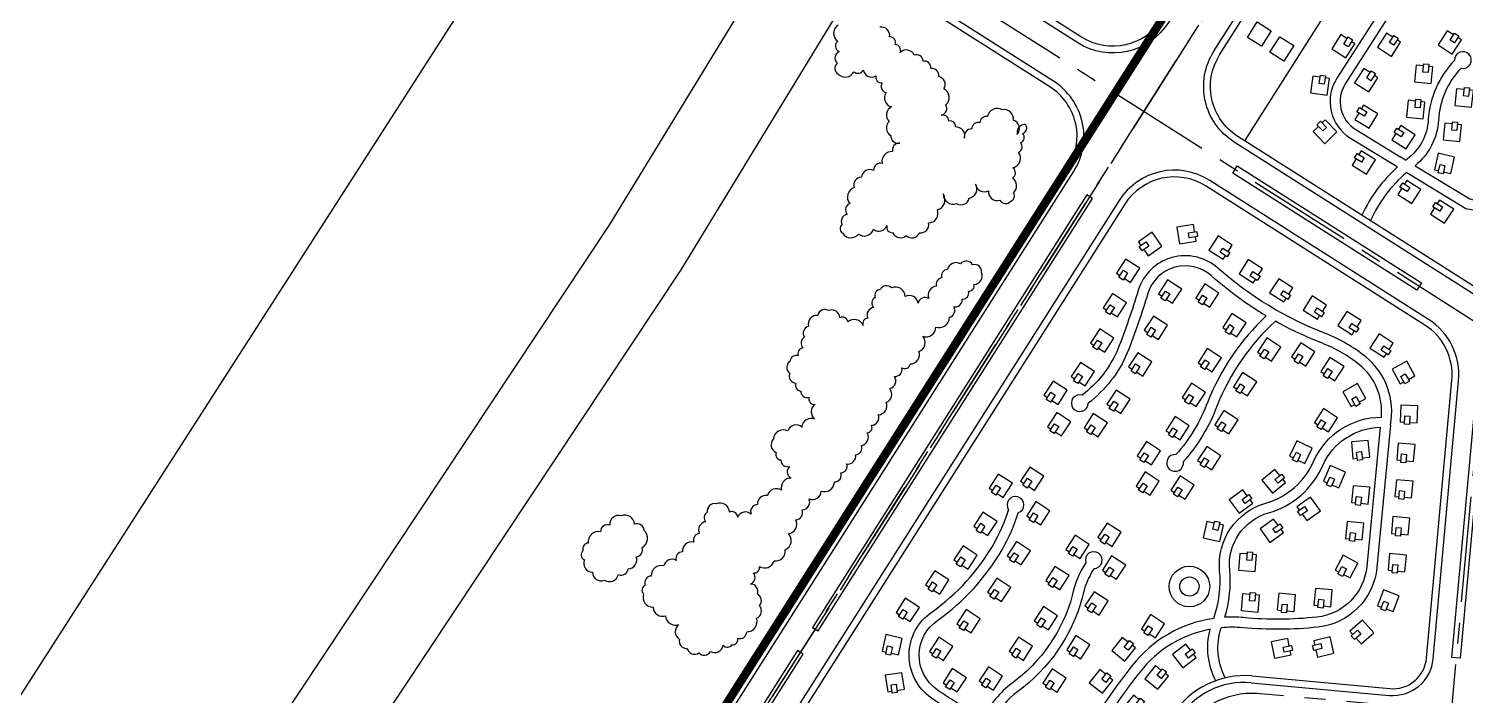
# Model space of a CAD drawing. Extents: x 30752 to 65014, y 26327 to 78956.
# Drawn here: x 31554 to 32407, y 28919 to 29315 of the extents above; entities that cross this region are included whole.
import ezdxf

# ---------------------------------------------------------------- set-up
doc = ezdxf.new("R2010")
doc.units = 0
doc.header["$MEASUREMENT"] = 0
for name, pattern in [('CENTER', [2, 1.25, -0.25, 0.25, -0.25]), ('CENTER2', [1.125, 0.75, -0.125, 0.125, -0.125]), ('CONTINOUS', [0])]:
    doc.linetypes.add(name, pattern=pattern)
doc.layers.get('0').update_dxf_attribs({"color": 12, "linetype": 'CONTINUOUS'})
for name, color, linetype in [('-规划边界', 1, 'CONTINUOUS'), ('G-绿化', 74, 'CONTINUOUS'), ('GH-中心线', 254, 'CENTER'), ('GH-道路红线', 1, 'CONTINOUS'), ('GH_水系', 152, 'CONTINUOUS'), ('KKK', 7, 'CONTINUOUS'), ('支路', 34, 'CONTINUOUS')]:
    doc.layers.add(name, color=color, linetype=linetype)
doc.layers.add('G-SL2', color=97, linetype='CONTINUOUS', true_color=0x329a2d)

# ---------------------------------------------------------------- blocks, each defined once
blk = doc.blocks.new('x1')
blk.add_lwpolyline([(10, 5.54), (10, 10), (0, 10), (0, 0), (10, 0), (10, 2.52)])
blk.add_lwpolyline([(6.27, 5.54), (11.26, 5.54), (11.26, 2.52), (6.27, 2.52)], close=True)

msp = doc.modelspace()

# ---------------------------------------------------------------- linework, layer by layer
at = {"layer": '-规划边界', "color": 251, "linetype": 'CENTER2', "ltscale": 50, "const_width": 5, "flags": 128}
msp.add_lwpolyline([(31130.58, 27597.98), (31273.89, 27507.56), (32003.42, 27386.62), (32901.4, 26916.12), (34040.03, 28610.51, 0.008825), (33919.41, 28685.55), (33365.12, 29016.98), (32469.57, 29552.45), (32400.9, 29593.51), (32342.47, 29501.52), (31130.58, 27597.98)], format="xyb", dxfattribs=at)
for points in [[(32283.84, 29318.99), (32292.17, 29313.75), (32286.38, 29304.54), (32278.05, 29309.78)], [(32297.19, 29310.21), (32305.52, 29304.98), (32299.73, 29295.77), (32291.4, 29301)]]:
    msp.add_lwpolyline(points, close=True)
for radius in [12.07, 5.72]:
    msp.add_circle((32243.55, 28983.86), radius)
at = {"layer": 'G-SL2'}
msp.add_lwpolyline([(32034.93, 29317.16, 0.520567), (32034.47, 29307.69, 0.520567), (32035.44, 29301.44, 0.520567), (32034.33, 29294.49, 0.520567), (32034.99, 29288, 0.520567), (32044.28, 29289.48, 0.520567), (32049.78, 29290.58, 0.520567), (32057.34, 29286.96, 0.520567), (32061.09, 29282.86, 0.520567), (32063.39, 29277.07, 0.520567), (32066.65, 29268.54, 0.520567), (32065.27, 29259.97, 0.520567), (32066.21, 29251.56, 0.520567), (32071.51, 29247.14, 0.520567), (32067.27, 29242.01, 0.520567), (32061.12, 29235, 0.520567), (32056, 29230.88, 0.520567), (32048.73, 29226.85, 0.520567), (32044.5, 29220.69, 0.520567), (32041.76, 29211.24, 0.520567), (32040.33, 29204.76, 0.520567), (32037.24, 29198.67, 0.520567), (32037.6, 29193.56, 0.520567), (32046.95, 29193.05, 0.520567), (32055.9, 29195.95, 0.520567), (32063.86, 29198.09, 0.520567), (32067.36, 29193.9, 0.520567), (32075.33, 29192.19, 0.520567), (32083.34, 29193.84, 0.520567), (32088.6, 29199.76, 0.520567), (32093.86, 29207.51, 0.520567), (32097.33, 29216.89, 0.520567), (32105.31, 29211.19, 0.520567), (32112.71, 29214.43, 0.520567), (32116.58, 29222.74, 0.520567), (32124.14, 29218.72, 0.520567), (32130.86, 29213.15, 0.520567), (32137.46, 29212.66, 0.520567), (32138.99, 29217.55, 0.520567), (32138.39, 29226.22, 0.520567), (32138.77, 29232.45, 0.520567), (32142.12, 29241.58, 0.520567), (32143.27, 29247.26, 0.520567), (32144.62, 29252.86, 0.520567), (32146.27, 29258.09, 0.520567), (32141.33, 29252.23, 0.520567), (32139.01, 29260.76, 0.520567), (32132.4, 29266.84, 0.520567), (32123.63, 29262.79, 0.520567), (32119.17, 29259.08, 0.520567), (32114.29, 29255.49, 0.520567), (32110.03, 29249.99, 0.520567), (32104.64, 29256.66, 0.520567), (32100.6, 29260.18, 0.520567), (32096.11, 29263.64, 0.520567), (32098.9, 29269.74, 0.520567), (32097.69, 29279.27, 0.520567), (32094.66, 29286.66, 0.520567), (32089.89, 29291.31, 0.520567), (32085.34, 29295.75, 0.520567), (32080.15, 29299.29, 0.520567), (32071.73, 29300.93, 0.520567), (32068.83, 29305.58, 0.520567), (32065.47, 29310.17, 0.520567), (32059.75, 29315.88, 0.520567)], format="xyb", dxfattribs=at)
for points in [[(32103.54, 29149.98, 0.520567), (32108.57, 29154.41, 0.520567), (32112.31, 29159.12, 0.520567), (32115.58, 29163.22, 0.520567), (32120.14, 29170.25, 0.520567), (32114.77, 29174.89, 0.520567), (32107.51, 29175.37, 0.520567), (32099.86, 29172.08, 0.520567), (32096.58, 29167.03, 0.520567), (32093.4, 29162.08, 0.520567), (32088.7, 29154.76, 0.520567), (32082.36, 29152.12, 0.520567), (32074.79, 29156.06, 0.520567), (32066.66, 29161.19, 0.520567), (32059.99, 29160.14, 0.520567), (32056.87, 29155.38, 0.520567), (32056.08, 29149.5, 0.520567), (32052.52, 29143.19, 0.520567), (32049.78, 29138.82, 0.520567), (32040.72, 29140.97, 0.520567), (32036, 29143.39, 0.520567), (32029.2, 29147.65, 0.520567), (32022.78, 29144.85, 0.520567), (32017.37, 29138.34, 0.520567), (32014.87, 29131.87, 0.520567), (32014.17, 29125.49, 0.520567), (32011.26, 29120.76, 0.520567), (32006.3, 29117.43, 0.520567), (32006.15, 29110.4, 0.520567), (32009.88, 29104.59, 0.520567), (32012.66, 29099.92, 0.520567), (32017.54, 29096.19, 0.520567), (32021.22, 29092.01, 0.520567), (32021.12, 29083.28, 0.520567), (32013.4, 29078.49, 0.520567), (32004.99, 29076.31, 0.520567), (31996.44, 29071.5, 0.520567), (31998.16, 29063.42, 0.520567), (32000.93, 29058.98, 0.520567), (32006.08, 29055.18, 0.520567), (32006.99, 29048.22, 0.520567), (32001.32, 29040.98, 0.520567), (31992.9, 29037.85, 0.520567), (31987.08, 29032.49, 0.520567), (31983.2, 29026.77, 0.520567), (31975.25, 29025.13, 0.520567), (31970.37, 29028.08, 0.520567), (31962.52, 29033.03, 0.520567), (31957.17, 29027.96, 0.520567), (31956.36, 29022.3, 0.520567), (31952.46, 29015.31, 0.520567), (31949.22, 29010.19, 0.520567), (31942.38, 29004.43, 0.520567), (31938.8, 28999.34, 0.520567), (31931.42, 28996.07, 0.520567), (31923.89, 28990.12, 0.520567), (31920.28, 28984.63, 0.520567), (31919.34, 28979.42, 0.520567), (31925.07, 28971.63, 0.520567), (31932.43, 28966.55, 0.520567), (31940.35, 28961.37, 0.520567), (31940.63, 28952.48, 0.520567), (31945.21, 28947.13, 0.520567), (31952.16, 28944.52, 0.520567), (31959.04, 28945.38, 0.520567), (31966.7, 28948.99, 0.520567), (31971.75, 28949.34, 0.520567), (31975.29, 28953.2, 0.520567), (31980.58, 28956.97, 0.520567), (31986.42, 28965.01, 0.520567), (31988.15, 28972.71, 0.520567), (31986.92, 28979.31, 0.520567), (31982.9, 28985.36, 0.520567), (31984.64, 28991.93, 0.520567), (31988.21, 28995.85, 0.520567), (31996.84, 28999.14, 0.520567), (32003.47, 29005.74, 0.520567), (32005.46, 29015.3, 0.520567), (32009.76, 29023.48, 0.520567), (32013.51, 29029.39, 0.520567), (32017.69, 29035.9, 0.520567), (32024.85, 29040.51, 0.520567), (32032.7, 29045.97, 0.520567), (32036.52, 29051.4, 0.520567), (32039.96, 29056.65, 0.520567), (32045.27, 29062.11, 0.520567), (32048.76, 29067.53, 0.520567), (32052.16, 29075.07, 0.520567), (32054.78, 29079.57, 0.520567), (32058.71, 29085.78, 0.520567), (32063.44, 29093.16, 0.520567), (32065.59, 29101.34, 0.520567), (32068.29, 29108.59, 0.520567), (32072.74, 29113.73, 0.520567), (32077.82, 29115.98, 0.520567), (32082.88, 29123.43, 0.520567), (32085.3, 29132.43, 0.520567), (32092.87, 29137.9, 0.520567), (32100.98, 29143.69, 0.520567)], [(31919.6, 29017.21, 0.520567), (31913.96, 29020.84, 0.520567), (31906.21, 29025.82, 0.520567), (31899.22, 29020.34, 0.520567), (31893.77, 29016.38, 0.520567), (31886.46, 29009.62, 0.520567), (31883.36, 29005.35, 0.520567), (31884.24, 28999.71, 0.520567), (31888.96, 28992.31, 0.520567), (31896.04, 28987.63, 0.520567), (31904.4, 28990.99, 0.520567), (31910.21, 28994.4, 0.520567), (31914.92, 29001.57, 0.520567), (31918.44, 29007.04, 0.520567)]]:
    msp.add_lwpolyline(points, format="xyb", close=True, dxfattribs=at)
at = {"layer": 'G-绿化'}
msp.add_lwpolyline([(32276.47, 29248.43), (32429.15, 29488.78)], dxfattribs=at)
at = {"layer": 'GH-中心线', "ltscale": 50}
for points in [[(31451.49, 28061.58), (32404.66, 29562.13), (31451.49, 28061.58), (31072.82, 27472.32)], [(32777.24, 29339.36), (32643.8, 29116.19), (32419.83, 29136.69), (31900.71, 29466.25)]]:
    msp.add_lwpolyline(points, dxfattribs=at)
for points in [[(32419.83, 29136.69), (32370.49, 28597.56), (32594.46, 28577.06), (32789.2, 28454.8, 0.117879), (32833.25, 28439.91), (33498, 28379.07, 0.28299), (33584.85, 28422.13), (33782.64, 28738.36)], [(32399.07, 28909.9), (32285.85, 28920.26, 0.28246), (32238.96, 28897.06), (32013.02, 28537.43)]]:
    msp.add_lwpolyline(points, format="xyb", dxfattribs=at)
at = {"layer": 'GH-道路红线'}
for points in [[(32070.9, 29731.32), (32329.35, 29576.86, -0.422205), (32347.22, 29501.55), (32231.07, 29318.7, -0.414136), (32177.25, 29306.68), (31907.95, 29477.65)], [(32068.85, 29727.89), (32327.29, 29573.42, -0.422205), (32343.85, 29503.69), (32227.7, 29320.84, -0.414136), (32179.39, 29310.06), (31910.09, 29481.02)], [(32452.28, 29509.19), (32721.4, 29348.28, -0.414214), (32734.86, 29294.79), (32644.9, 29144.33, -0.288413), (32607.87, 29125.5), (32447.56, 29140.18, -0.119154), (32430.21, 29146.09), (32270.12, 29247.73, -0.414338), (32258.1, 29301.57), (32378.99, 29491.81)], [(32450.22, 29505.76), (32719.35, 29344.84, -0.414214), (32731.43, 29296.84), (32641.46, 29146.38, -0.288413), (32608.23, 29129.49), (32447.92, 29144.16, -0.119154), (32432.36, 29149.47), (32272.26, 29251.1, -0.414338), (32261.48, 29299.42), (32382.36, 29489.66)], [(31339.56, 28593.01), (31616.53, 28419.77, 0.412175), (31667.38, 28431.3), (32174.77, 29230.06, 0.414291), (32162.75, 29283.9), (31893.48, 29454.85)], [(31341.72, 28596.37), (31616.97, 28424.21, 0.412175), (31665.07, 28435.12), (32171.4, 29232.21, 0.414291), (32160.61, 29280.52), (31891.33, 29451.47)], [(32280.29, 28926.79), (32362.28, 28919.29, 0.414214), (32388.36, 28941), (32403.46, 29105.99, 0.281182), (32385.53, 29142.47), (32255.62, 29224.95, 0.414136), (32201.8, 29212.93), (31857.21, 28670.46, 0.416255), (31864.75, 28637.25), (31990.82, 28558.39, 0.413638), (32023.87, 28565.97), (32237.14, 28905.45)], [(32280.65, 28930.78), (32362.64, 28923.27, 0.414214), (32384.38, 28941.37), (32399.48, 29106.36, 0.281182), (32383.38, 29139.1), (32253.48, 29221.57, 0.414136), (32205.18, 29210.79), (31860.59, 28668.32, 0.416255), (31866.87, 28640.64), (31992.94, 28561.78, 0.413638), (32020.48, 28568.1), (32233.75, 28907.58)]]:
    msp.add_lwpolyline(points, format="xyb", dxfattribs=at)
for points in [[(32271.98, 29233.51), (32381.31, 29164.1), (32378.63, 29159.88), (32269.3, 29229.29)], [(32185.98, 29214.14), (32182.6, 29216.28), (32019.59, 28959.65), (32022.96, 28957.5)], [(32404.46, 28941.35), (32399.48, 28941.81), (32413.04, 29089.9), (32418.02, 29089.45)]]:
    msp.add_lwpolyline(points, close=True, dxfattribs=at)
msp.add_lwpolyline([(31884.33, 28739.26), (32014.17, 28943.66), (32010.79, 28945.81), (31880.95, 28741.4)], dxfattribs=at)
for radius in [50, 46]:
    msp.add_arc((32276.09, 28880.98), radius, 84.77072, 147.86208, dxfattribs=at)
at = {"layer": 'GH_水系'}
for p, q in [((31899.28, 29198.74), (32006.93, 29375.12)), ((31899.28, 29198.74), (32006.93, 29375.12)), ((32049.15, 29348.32), (31941.46, 29171.87)), ((32049.15, 29348.32), (31941.46, 29171.87)), ((31452.91, 28526.83), (31899.28, 29198.74)), ((31941.46, 29171.87), (31594.08, 28648.96)), ((31941.46, 29171.87), (31594.08, 28648.96))]:
    msp.add_line(p, q, dxfattribs=at)
at = {"layer": 'KKK'}
msp.add_lwpolyline([(32211.56, 29949.98), (34314.75, 28598.46), (32855.1, 26327.02), (30751.92, 27678.54)], close=True, dxfattribs=at)
at = {"layer": '支路'}
for points in [[(32495.25, 29334.31, -0.103007), (32509.14, 29351.95, 0.207882), (32530.36, 29378.61, 0.332245), (32521.39, 29404.46), (32461.79, 29441.98, 0.412701), (32426.66, 29434.24), (32331.11, 29285.54, 0.42092), (32339.27, 29250), (32365.94, 29233.71)], [(32481.31, 29422.6), (32458.58, 29436.91, 0.41288), (32431.71, 29430.99), (32336.16, 29282.3, 0.42092), (32342.4, 29255.12), (32369.06, 29238.83)], [(32401.01, 29296.05, 0.183064), (32385.45, 29261.03, -0.22097), (32372.9, 29237.57, 0.002757), (32372.13, 29236.98, 0.002757)], [(32404.93, 29291.47, 0.180419), (32391.44, 29260.7, -0.211125), (32377.62, 29233.64, -0.211125)], [(32377.62, 29233.64), (32410.07, 29213.93, 0.510388), (32435.83, 29235.41, -0.165759), (32449.2, 29268.1)], [(32372.62, 29229.66), (32407.67, 29208.36, 0.51671), (32441.84, 29235.4, -0.162766), (32453.58, 29263.99)], [(32367.24, 29232.93, 0.102399), (32345.98, 29204.3)], [(32372.62, 29229.66, 0.110518), (32351.09, 29201.06)], [(32362.93, 29079.7, 0.278223), (32348.3, 29120.15, 0.078335), (32324.33, 29134.02, -0.089354), (32260.42, 29172.91, 0.54549), (32213.17, 29159.63, -0.018016), (32201.1, 29124.86, -0.127855), (32179.89, 29097.49, -0.127855)], [(32289.16, 29144.49, -0.046807), (32256.44, 29168.42, 0.54549), (32218.91, 29157.87, -0.018066), (32206.66, 29122.59, -0.128808), (32183.42, 29092.64, -0.128808)], [(32289.15, 29144.48, 0.110928), (32254.42, 29093.41, -0.093789), (32235.56, 29062.19, -0.093789)], [(32294.6, 29141.35, 0.114276), (32260.02, 29091.26, -0.093936), (32239.95, 29058.09, -0.093936)], [(32357.56, 29084.39, 0.251544), (32344.52, 29115.49, 0.078335), (32322.17, 29128.43, -0.035118), (32294.6, 29141.35)], [(32257.99, 28964.95, 0.108761), (32261.5, 28993.21, -0.360667), (32288.96, 29033.41, 0.222632), (32317.32, 29058.15, -0.297195), (32357.56, 29084.39)], [(32362.93, 29079.7), (32354.88, 28995.13, -0.355603), (32319.92, 28959.76, -0.050295), (32275.22, 28959.43, 0.046413), (32262.37, 28959.43, 0.046413)], [(32356.79, 29078.38), (32348.91, 28995.7, -0.355573), (32319.28, 28965.72, -0.050295), (32275.78, 28965.4, 0.037366), (32264.53, 28965.61, 0.037366)], [(32264.53, 28965.61, 0.098959), (32267.48, 28993.76, -0.360667), (32290.62, 29027.65, 0.222632), (32322.81, 29055.73, -0.291693), (32356.79, 29078.38)], [(32199.39, 28852.88, 0.120386), (32136.62, 28893.85, -0.068217), (32090.27, 28917.68, -0.525954), (32090.72, 28968.82, 0.104826), (32127.11, 29008.69, 0.047919), (32136.17, 29029.34)], [(32121.88, 28906.33, -0.043832), (32093.71, 28922.59, -0.526965), (32094.14, 28963.89, 0.105116), (32132.32, 29005.71, 0.048258), (32141.9, 29027.57)], [(32181.99, 28998.03, 0.095176), (32174, 28978.56, -0.170931), (32138.03, 28926.34, 0.132105), (32121.88, 28906.34, 0.132105)], [(32186.9, 28994.56, 0.095027), (32179.84, 28977.19, -0.171445), (32141.56, 28921.49, 0.132243), (32127.36, 28903.89, 0.132243)], [(32257.99, 28964.95, 0.192489), (32209.53, 28936.96, 0.032861), (32181.33, 28895.83, -0.022677), (32172.78, 28882.79, -0.022677)], [(32255.85, 28958.51, 0.181151), (32214.24, 28933.25, 0.032861), (32186.5, 28892.77, -0.02237), (32177.77, 28879.45, -0.02237)], [(32259.39, 28927.59, -0.184865), (32255.85, 28958.51, -0.184865)], [(32264.86, 28929.71, -0.20105), (32262.37, 28959.43, -0.202239)]]:
    msp.add_lwpolyline(points, format="xyb", dxfattribs=at)
for points in [[(32365.95, 29233.71), (32367.24, 29232.93)], [(32369.07, 29238.84), (32372.13, 29236.98)]]:
    msp.add_lwpolyline(points, dxfattribs=at)
for centre, start, end in [((32406, 29296.36), 257.63202, 183.56692), ((32178.42, 29092.71), 72.87723, 359.10406), ((32235.03, 29057.22), 83.86516, 10.10853), ((32140.22, 29032.28), 289.65688, 215.90533), ((32186.75, 28999.56), 271.64545, 197.8438)]:
    msp.add_arc(centre, 5, start, end, dxfattribs=at)

# ---------------------------------------------------------------- block references
for p, rotation in [((32336.5, 29297.63), 57.27492512467623), ((32363.62, 29298.54), 57.27492512467623), ((32399.68, 29299.97), 57.27492512467623), ((32350.11, 29277.5), 57.27492512467623), ((32387.15, 29282.41), 83.99736435854835), ((32325.32, 29275.54), 82.10420259437483), ((32411.19, 29268.33), 83.99736435854835), ((32355.56, 29264.44), 148.5837458673058), ((32382.42, 29261.48), 83.99736435854835), ((32331.11, 29253.7), 134.1912748790409), ((32404.21, 29248.01), 83.99736435854835), ((32377.62, 29252.09), 147.5501417888763), ((32354.02, 29237.24), 148.5837458673058), ((32391.36, 29241.06), 257.0203848916545), ((32381.08, 29219.59), 147.5501417888763), ((32400.52, 29207.94), 147.5501417888763), ((32237.6, 29187.38), 8.772012787178442), ((32221.5, 29194.12), 214.8598257087898), ((32255.18, 29183.53), 327.2749251246762), ((32205.65, 29178.26), 236.9597735847315), ((32273.05, 29169.5), 327.2749251246762), ((32230.63, 29165.92), 236.9597735847315), ((32291.2, 29158.2), 327.2749251246762), ((32197.82, 29157.72), 236.9597735847315), ((32252.73, 29163.54), 236.9597735847315), ((32311.13, 29147.94), 327.2749251246762), ((32222.23, 29144.37), 236.9597735847315), ((32268.81, 29145.95), 236.9597735847315), ((32331.72, 29138.73), 327.2749251246762), ((32190.31, 29136.8), 236.9597735847315), ((32289.47, 29131.42), 236.9597735847315), ((32350.77, 29125.39), 327.2749251246762), ((32212.89, 29122.67), 236.9597735847315), ((32254.15, 29125.13), 236.9597735847315), ((32309.74, 29128.6), 236.9597735847315), ((32178.78, 29116.88), 236.9597735847315), ((32327.05, 29119.85), 236.9597735847315), ((32363.9, 29112.82), 299.214399723635), ((32162.59, 29105.8), 236.9597735847315), ((32275.13, 29110.89), 236.9597735847315), ((32199.97, 29100.45), 236.9597735847315), ((32244.71, 29104.51), 236.9597735847315), ((32334.72, 29099.41), 299.214399723635), ((32264.04, 29088.28), 236.9597735847315), ((32323.21, 29089.53), 236.9597735847315), ((32369.22, 29091.53), 267.7017209914644), ((32164.72, 29087.12), 236.9597735847315), ((32186.44, 29086.55), 236.9597735847315), ((32235.08, 29084.77), 236.9597735847315), ((32339.75, 29069.7), 275.4721434211963), ((32218.06, 29069.88), 236.9597735847315), ((32253.88, 29066.98), 236.9597735847315), ((32307.37, 29070.29), 244.2239551385932), ((32367.62, 29069.03), 264.7707198735048), ((32148.69, 29054.79), 236.9597735847315), ((32292.99, 29039.21), 39.4567678537769), ((32327.06, 29055.62), 246.8098069218533), ((32130.05, 29050.64), 236.9597735847315), ((32217.3, 29051.88), 236.9597735847315), ((32238.07, 29049.5), 236.9597735847315), ((32366.46, 29047.3), 264.7707198735048), ((32273.09, 29027.36), 36.27129524345948), ((32315.54, 29037.01), 215.5998863946918), ((32340.75, 29043.73), 264.7707198735048), ((32120.9, 29028.02), 236.9597735847315), ((32152.35, 29034.27), 236.9597735847315), ((32194.65, 29021.56), 236.9597735847315), ((32261.55, 29010.52), 77.31994251781576), ((32291.4, 29009.98), 36.27129524345948), ((32337.2, 29022.38), 264.7707198735048), ((32364.46, 29025.4), 264.7707198735048), ((32175.68, 29014.27), 236.9597735847315), ((32109.13, 29008.04), 236.9597735847315), ((32140.77, 29010.51), 236.9597735847315), ((32282.58, 28992.79), 85.28540678663119), ((32334.82, 29002.46), 242.1605504860488), ((32362.45, 29003.49), 264.7707198735048), ((32163.69, 28995.82), 236.9597735847315), ((32197.35, 29002.01), 236.9597735847315), ((32092.32, 28993.21), 236.9597735847315), ((32129.08, 28988.83), 236.9597735847315), ((32074.78, 28976.92), 236.9597735847315), ((32186.94, 28980.78), 236.9597735847315), ((32284.33, 28968.75), 85.28540678663119), ((32296.68, 28979.93), 264.7707198735048), ((32318.42, 28982.79), 264.7707198735048), ((32358.84, 28981.87), 249.3190727329259), ((32110.92, 28970.2), 236.9597735847315), ((32156.89, 28971.98), 236.9597735847315), ((32220.46, 28967.22), 236.9597735847315), ((32346.44, 28963.96), 221.3078027488955), ((32063.3, 28955.31), 256.6047671907876), ((32094.64, 28953.72), 236.9597735847315), ((32142.04, 28953.9), 236.9597735847315), ((32176.11, 28954.76), 236.9597735847315), ((32205.18, 28939.62), 51.06259342757486), ((32294.15, 28941.31), 11.25710450260868), ((32327.09, 28953.97), 193.2965327645702), ((32239.6, 28935.61), 37.79409711934905), ((32102.69, 28935.13), 236.9597735847315), ((32124.18, 28936.19), 236.9597735847315), ((32162.03, 28934.95), 236.9597735847315), ((32191.87, 28920.49), 51.38366018309098), ((32224.81, 28922.87), 51.06259342757486), ((32062.92, 28931.27), 278.4774689203508), ((32211.84, 28905.32), 51.38366018309098)]:
    msp.add_blockref('x1', p, dxfattribs=dict(rotation=rotation))

doc.saveas('drawing.dxf')
